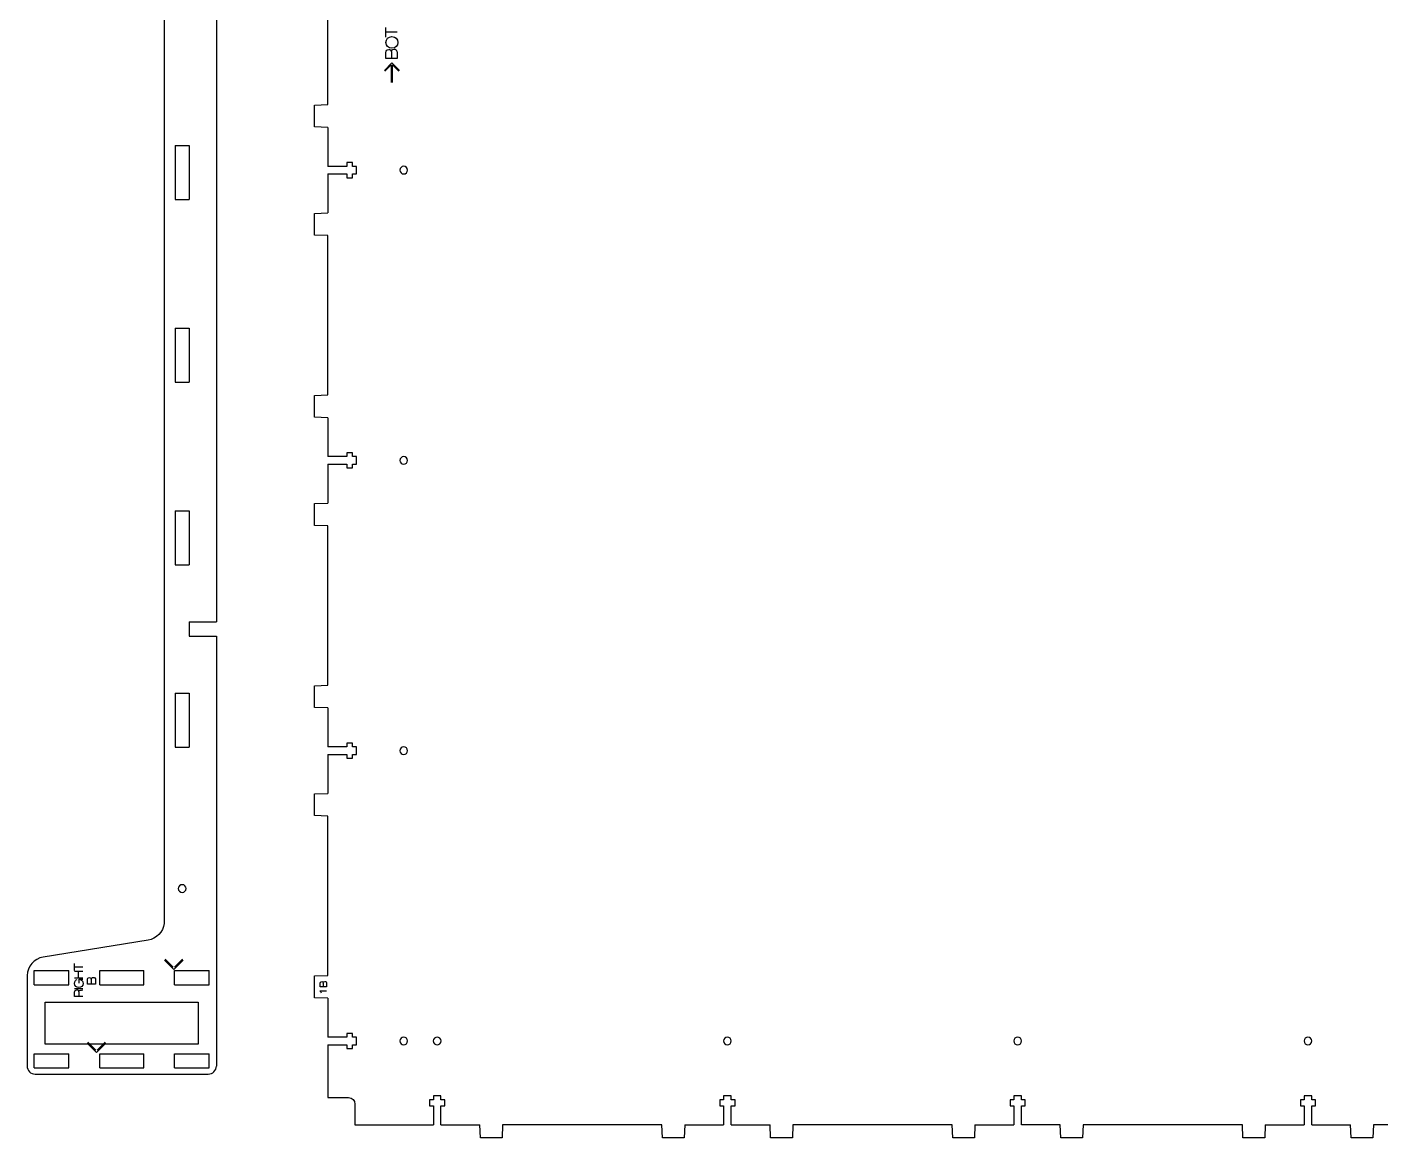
# Model space of a CAD drawing. Header units: millimetres. Extents: x -1126 to -81, y -862 to -38.
# Drawn here: x -1126 to -625, y -862 to -451 of the extents above; entities that cross this region are included whole.
import ezdxf

# ---------------------------------------------------------------- set-up
doc = ezdxf.new("R2010")
doc.units = ezdxf.units.MM
doc.layers.add('CUTS', color=1, linetype='Continuous', true_color=0xff0000)
doc.layers.add('TEXT', color=5, linetype='Continuous', true_color=0x0000ff)

msp = doc.modelspace()

# ---------------------------------------------------------------- linework, layer by layer
at = {"layer": 'CUTS', "color": 1, "lineweight": 25, "true_color": 0xff0000}
for p, q in [((-1055.86, -135.85), (-1055.86, -670.75)), ((-1075.13, -301.53), (-1075.13, -570.27)), ((-1014.67, -479.44), (-1014.67, -420.54)), ((-1019.54, -479.64), (-1014.67, -479.44)), ((-1019.54, -487.67), (-1019.54, -479.64)), ((-1014.67, -487.87), (-1019.54, -487.67)), ((-1014.67, -487.87), (-1014.67, -502.27)), ((-1071.09, -494.57), (-1065.89, -494.57)), ((-1071.09, -494.57), (-1071.09, -514.57)), ((-1065.89, -494.57), (-1065.89, -514.57)), ((-1007.65, -502.27), (-1014.67, -502.27)), ((-1014.67, -505.07), (-1007.65, -505.07)), ((-1014.67, -505.07), (-1014.67, -519.45)), ((-1005.45, -500.87), (-1007.65, -500.87)), ((-1007.65, -500.87), (-1007.65, -502.27)), ((-1007.65, -505.07), (-1007.65, -506.47)), ((-1005.45, -502.27), (-1005.45, -500.87)), ((-1004.01, -502.27), (-1005.45, -502.27)), ((-1005.45, -506.47), (-1005.45, -505.07)), ((-1005.45, -505.07), (-1004.01, -505.07)), ((-1004.01, -505.07), (-1004.01, -502.27)), ((-1007.65, -506.47), (-1005.45, -506.47)), ((-1071.09, -514.57), (-1065.89, -514.57)), ((-1019.54, -519.65), (-1014.67, -519.45)), ((-1019.54, -527.68), (-1019.54, -519.65)), ((-1014.67, -527.88), (-1019.54, -527.68)), ((-1014.67, -586.78), (-1014.67, -527.88)), ((-1071.09, -562.08), (-1065.89, -562.08)), ((-1071.09, -562.08), (-1071.09, -582.08)), ((-1065.89, -562.08), (-1065.89, -582.08)), ((-1075.13, -570.27), (-1075.13, -782.27)), ((-1071.09, -582.08), (-1065.89, -582.08)), ((-1019.54, -586.98), (-1014.67, -586.78)), ((-1019.54, -595.01), (-1019.54, -586.98)), ((-1014.67, -595.21), (-1019.54, -595.01)), ((-1014.67, -595.21), (-1014.67, -609.61)), ((-1007.65, -609.61), (-1014.67, -609.61)), ((-1005.45, -608.21), (-1007.65, -608.21)), ((-1007.65, -608.21), (-1007.65, -609.61)), ((-1005.45, -609.61), (-1005.45, -608.21)), ((-1004.01, -609.61), (-1005.45, -609.61)), ((-1004.01, -612.41), (-1004.01, -609.61)), ((-1014.67, -612.41), (-1007.65, -612.41)), ((-1014.67, -612.41), (-1014.67, -626.79)), ((-1007.65, -612.41), (-1007.65, -613.81)), ((-1007.65, -613.81), (-1005.45, -613.81)), ((-1005.45, -613.81), (-1005.45, -612.41)), ((-1005.45, -612.41), (-1004.01, -612.41)), ((-1071.09, -629.6), (-1065.89, -629.6)), ((-1071.09, -629.6), (-1071.09, -649.6)), ((-1065.89, -629.6), (-1065.89, -649.6)), ((-1019.54, -626.99), (-1014.67, -626.79)), ((-1019.54, -635.02), (-1019.54, -626.99)), ((-1014.67, -635.22), (-1019.54, -635.02)), ((-1014.67, -694.12), (-1014.67, -635.22)), ((-1071.09, -649.6), (-1065.89, -649.6)), ((-1065.89, -670.75), (-1065.89, -675.95)), ((-1065.89, -670.75), (-1055.86, -670.75)), ((-1065.89, -675.95), (-1055.86, -675.95)), ((-1055.86, -675.95), (-1055.86, -834.96)), ((-1019.54, -694.32), (-1014.67, -694.12)), ((-1019.54, -702.35), (-1019.54, -694.32)), ((-1071.09, -697.11), (-1065.89, -697.11)), ((-1071.09, -697.11), (-1071.09, -717.11)), ((-1065.89, -697.11), (-1065.89, -717.11)), ((-1014.67, -702.55), (-1019.54, -702.35)), ((-1014.67, -702.55), (-1014.67, -716.95)), ((-1005.45, -715.55), (-1007.65, -715.55)), ((-1007.65, -715.55), (-1007.65, -716.95)), ((-1005.45, -716.95), (-1005.45, -715.55)), ((-1071.09, -717.11), (-1065.89, -717.11)), ((-1007.65, -716.95), (-1014.67, -716.95)), ((-1014.67, -719.75), (-1007.65, -719.75)), ((-1014.67, -719.75), (-1014.67, -734.13)), ((-1007.65, -719.75), (-1007.65, -721.15)), ((-1004.01, -716.95), (-1005.45, -716.95)), ((-1005.45, -721.15), (-1005.45, -719.75)), ((-1005.45, -719.75), (-1004.01, -719.75)), ((-1004.01, -719.75), (-1004.01, -716.95)), ((-1007.65, -721.15), (-1005.45, -721.15)), ((-1019.54, -734.33), (-1014.67, -734.13)), ((-1019.54, -742.36), (-1019.54, -734.33)), ((-1014.67, -742.56), (-1019.54, -742.36)), ((-1014.67, -801.46), (-1014.67, -742.56)), ((-1123.23, -804.89), (-1123.23, -799.69)), ((-1123.23, -799.69), (-1110.43, -799.69)), ((-1110.43, -804.89), (-1110.43, -799.69)), ((-1099.01, -804.89), (-1099.01, -799.69)), ((-1099.01, -799.69), (-1082.7, -799.69)), ((-1082.7, -804.89), (-1082.7, -799.69)), ((-1071.28, -804.89), (-1071.28, -799.69)), ((-1071.28, -799.69), (-1058.48, -799.69)), ((-1058.48, -804.89), (-1058.48, -799.69)), ((-1123.23, -804.89), (-1110.43, -804.89)), ((-1099.01, -804.89), (-1082.7, -804.89)), ((-1071.28, -804.89), (-1058.48, -804.89)), ((-1019.54, -801.66), (-1014.67, -801.46)), ((-1019.54, -809.69), (-1019.54, -801.66)), ((-1014.67, -809.89), (-1019.54, -809.69)), ((-1014.67, -809.89), (-1014.67, -824.29)), ((-1007.65, -824.29), (-1014.67, -824.29)), ((-1005.45, -822.89), (-1007.65, -822.89)), ((-1007.65, -822.89), (-1007.65, -824.29)), ((-1005.45, -824.29), (-1005.45, -822.89)), ((-1004.01, -824.29), (-1005.45, -824.29)), ((-1004.01, -827.09), (-1004.01, -824.29)), ((-1123.23, -835.64), (-1123.23, -830.44)), ((-1123.23, -830.44), (-1110.43, -830.44)), ((-1110.43, -835.64), (-1110.43, -830.44)), ((-1099.01, -835.64), (-1099.01, -830.44)), ((-1099.01, -830.44), (-1082.71, -830.44)), ((-1082.71, -835.64), (-1082.71, -830.44)), ((-1071.28, -835.64), (-1071.28, -830.44)), ((-1071.28, -830.44), (-1058.48, -830.44)), ((-1058.48, -835.64), (-1058.48, -830.44)), ((-1014.67, -827.09), (-1007.65, -827.09)), ((-1014.67, -827.09), (-1014.67, -846.61)), ((-1007.65, -827.09), (-1007.65, -828.49)), ((-1007.65, -828.49), (-1005.45, -828.49)), ((-1005.45, -828.49), (-1005.45, -827.09)), ((-1005.45, -827.09), (-1004.01, -827.09)), ((-1123.23, -835.64), (-1110.43, -835.64)), ((-1099.01, -835.64), (-1082.71, -835.64)), ((-1071.28, -835.64), (-1058.48, -835.64)), ((-1122.86, -837.96), (-1058.86, -837.96)), ((-972.79, -846.02), (-975.59, -846.02)), ((-975.59, -846.02), (-975.59, -847.46)), ((-972.79, -847.46), (-972.79, -846.02)), ((-865.45, -846.02), (-868.25, -846.02)), ((-868.25, -846.02), (-868.25, -847.46)), ((-865.45, -847.46), (-865.45, -846.02)), ((-758.11, -846.02), (-760.91, -846.02)), ((-760.91, -846.02), (-760.91, -847.46)), ((-758.11, -847.46), (-758.11, -846.02)), ((-650.78, -846.02), (-653.58, -846.02)), ((-653.58, -846.02), (-653.58, -847.46)), ((-650.78, -847.46), (-650.78, -846.02)), ((-1014.67, -846.61), (-1006.99, -846.61)), ((-1004.59, -849.01), (-1004.59, -856.68)), ((-975.59, -847.46), (-976.99, -847.46)), ((-976.99, -847.46), (-976.99, -849.66)), ((-976.99, -849.66), (-975.59, -849.66)), ((-975.59, -849.66), (-975.59, -856.68)), ((-971.39, -847.46), (-972.79, -847.46)), ((-972.79, -856.68), (-972.79, -849.66)), ((-972.79, -849.66), (-971.39, -849.66)), ((-971.39, -849.66), (-971.39, -847.46)), ((-868.25, -847.46), (-869.65, -847.46)), ((-869.65, -847.46), (-869.65, -849.66)), ((-869.65, -849.66), (-868.25, -849.66)), ((-868.25, -849.66), (-868.25, -856.68)), ((-864.05, -847.46), (-865.45, -847.46)), ((-865.45, -856.68), (-865.45, -849.66)), ((-865.45, -849.66), (-864.05, -849.66)), ((-864.05, -849.66), (-864.05, -847.46)), ((-760.91, -847.46), (-762.31, -847.46)), ((-762.31, -847.46), (-762.31, -849.66)), ((-762.31, -849.66), (-760.91, -849.66)), ((-760.91, -849.66), (-760.91, -856.68)), ((-756.71, -847.46), (-758.11, -847.46)), ((-758.11, -856.68), (-758.11, -849.66)), ((-758.11, -849.66), (-756.71, -849.66)), ((-756.71, -849.66), (-756.71, -847.46)), ((-654.98, -847.46), (-654.98, -849.66)), ((-653.58, -847.46), (-654.98, -847.46)), ((-654.98, -849.66), (-653.58, -849.66)), ((-653.58, -849.66), (-653.58, -856.68)), ((-649.38, -847.46), (-650.78, -847.46)), ((-650.78, -856.68), (-650.78, -849.66)), ((-650.78, -849.66), (-649.38, -849.66)), ((-649.38, -849.66), (-649.38, -847.46)), ((-1004.59, -856.68), (-975.59, -856.68)), ((-972.79, -856.68), (-958.42, -856.68)), ((-958.22, -861.55), (-958.42, -856.68)), ((-949.98, -856.68), (-950.18, -861.55)), ((-891.08, -856.68), (-949.98, -856.68)), ((-890.88, -861.55), (-891.08, -856.68)), ((-882.65, -856.68), (-882.85, -861.55)), ((-882.65, -856.68), (-868.25, -856.68)), ((-865.45, -856.68), (-851.08, -856.68)), ((-850.88, -861.55), (-851.08, -856.68)), ((-842.64, -856.68), (-842.84, -861.55)), ((-783.74, -856.68), (-842.64, -856.68)), ((-783.54, -861.55), (-783.74, -856.68)), ((-775.31, -856.68), (-775.51, -861.55)), ((-775.31, -856.68), (-760.91, -856.68)), ((-743.74, -856.68), (-758.11, -856.68)), ((-743.54, -861.55), (-743.74, -856.68)), ((-735.3, -856.68), (-735.5, -861.55)), ((-676.4, -856.68), (-735.3, -856.68)), ((-676.2, -861.55), (-676.4, -856.68)), ((-667.97, -856.68), (-668.17, -861.55)), ((-667.97, -856.68), (-653.58, -856.68)), ((-650.78, -856.68), (-636.4, -856.68)), ((-636.2, -861.55), (-636.4, -856.68)), ((-627.96, -856.68), (-628.16, -861.55)), ((-569.06, -856.68), (-627.96, -856.68)), ((-950.18, -861.55), (-958.22, -861.55)), ((-882.85, -861.55), (-890.88, -861.55)), ((-842.84, -861.55), (-850.88, -861.55)), ((-775.51, -861.55), (-783.54, -861.55)), ((-735.5, -861.55), (-743.54, -861.55)), ((-668.17, -861.55), (-676.2, -861.55)), ((-628.16, -861.55), (-636.2, -861.55))]:
    msp.add_line(p, q, dxfattribs=at)
for points in [[(-1081.09, -788.38), (-1119.91, -794.74)], [(-1125.86, -801.51), (-1125.86, -831.01), (-1125.86, -834.96)], [(-1119.16, -811.41), (-1062.56, -811.41), (-1062.56, -826.85), (-1119.16, -826.85), (-1119.16, -811.41), (-1119.16, -811.41)]]:
    msp.add_lwpolyline(points, dxfattribs=at)
for points in [[(-986.56, -502.25), (-987.35, -502.25), (-987.99, -502.88), (-987.99, -503.67)], [(-987.99, -503.67), (-987.99, -504.46), (-987.35, -505.09), (-986.56, -505.09)], [(-985.14, -503.67), (-985.14, -502.88), (-985.78, -502.25), (-986.56, -502.25)], [(-986.56, -505.09), (-985.78, -505.09), (-985.14, -504.46), (-985.14, -503.67)], [(-986.56, -609.58), (-987.35, -609.58), (-987.99, -610.22), (-987.99, -611.01)], [(-985.14, -611.01), (-985.14, -610.22), (-985.78, -609.58), (-986.56, -609.58)], [(-987.99, -611.01), (-987.99, -611.8), (-987.35, -612.43), (-986.56, -612.43)], [(-986.56, -612.43), (-985.78, -612.43), (-985.14, -611.8), (-985.14, -611.01)], [(-986.56, -716.92), (-987.35, -716.92), (-987.99, -717.56), (-987.99, -718.35)], [(-987.99, -718.35), (-987.99, -719.14), (-987.35, -719.77), (-986.56, -719.77)], [(-985.14, -718.35), (-985.14, -717.56), (-985.78, -716.92), (-986.56, -716.92)], [(-986.56, -719.77), (-985.78, -719.77), (-985.14, -719.14), (-985.14, -718.35)], [(-1068.49, -767.9), (-1069.28, -767.9), (-1069.92, -768.54), (-1069.92, -769.32)], [(-1069.92, -769.32), (-1069.92, -770.11), (-1069.28, -770.75), (-1068.49, -770.75)], [(-1067.07, -769.32), (-1067.07, -768.54), (-1067.71, -767.9), (-1068.49, -767.9)], [(-1068.49, -770.75), (-1067.71, -770.75), (-1067.07, -770.11), (-1067.07, -769.32)], [(-1075.18, -782.27), (-1075.5, -785.3), (-1078.03, -787.98), (-1081.09, -788.38)], [(-1119.91, -794.74), (-1123.18, -795.16), (-1125.86, -798.21), (-1125.86, -801.51)], [(-986.56, -824.26), (-987.35, -824.26), (-987.99, -824.9), (-987.99, -825.69)], [(-987.99, -825.69), (-987.99, -826.48), (-987.35, -827.11), (-986.56, -827.11)], [(-985.14, -825.69), (-985.14, -824.9), (-985.78, -824.26), (-986.56, -824.26)], [(-986.56, -827.11), (-985.78, -827.11), (-985.14, -826.48), (-985.14, -825.69)], [(-974.2, -824.26), (-974.98, -824.26), (-975.62, -824.9), (-975.62, -825.69)], [(-975.62, -825.69), (-975.62, -826.48), (-974.98, -827.11), (-974.2, -827.11)], [(-972.77, -825.69), (-972.77, -824.9), (-973.41, -824.26), (-974.2, -824.26)], [(-974.2, -827.11), (-973.41, -827.11), (-972.77, -826.48), (-972.77, -825.69)], [(-866.86, -824.26), (-867.64, -824.26), (-868.28, -824.9), (-868.28, -825.69)], [(-868.28, -825.69), (-868.28, -826.48), (-867.64, -827.11), (-866.86, -827.11)], [(-865.43, -825.69), (-865.43, -824.9), (-866.07, -824.26), (-866.86, -824.26)], [(-866.86, -827.11), (-866.07, -827.11), (-865.43, -826.48), (-865.43, -825.69)], [(-759.52, -824.26), (-760.3, -824.26), (-760.94, -824.9), (-760.94, -825.69)], [(-760.94, -825.69), (-760.94, -826.48), (-760.3, -827.11), (-759.52, -827.11)], [(-758.09, -825.69), (-758.09, -824.9), (-758.73, -824.26), (-759.52, -824.26)], [(-759.52, -827.11), (-758.73, -827.11), (-758.09, -826.48), (-758.09, -825.69)], [(-652.18, -824.26), (-652.96, -824.26), (-653.6, -824.9), (-653.6, -825.69)], [(-653.6, -825.69), (-653.6, -826.48), (-652.96, -827.11), (-652.18, -827.11)], [(-650.75, -825.69), (-650.75, -824.9), (-651.39, -824.26), (-652.18, -824.26)], [(-652.18, -827.11), (-651.39, -827.11), (-650.75, -826.48), (-650.75, -825.69)], [(-1125.86, -834.96), (-1125.86, -836.61), (-1124.51, -837.96), (-1122.86, -837.96)], [(-1058.86, -837.96), (-1057.21, -837.96), (-1055.86, -836.61), (-1055.86, -834.96)], [(-1006.99, -846.61), (-1005.66, -846.61), (-1004.59, -847.69), (-1004.59, -849.01)]]:
    msp.add_open_spline(points, degree=3, dxfattribs=at)
at = {"layer": 'TEXT', "color": 5, "lineweight": 25, "true_color": 0x0000ff}
for points in [[(-993.13, -454.52), (-993.13, -450.92)], [(-988.96, -452.71), (-993.13, -452.71)], [(-993.13, -462.42), (-993.13, -460.16)], [(-988.96, -460.31), (-988.96, -462.42), (-993.13, -462.42), (-993.13, -462.42)], [(-991.14, -459.96), (-991.14, -462.42)], [(-991.14, -459.96), (-991.13, -459.96)], [(-993.73, -466.82), (-990.95, -464.04), (-988.16, -466.82)], [(-993.54, -467.11), (-991.15, -464.72), (-991.15, -471.26)], [(-990.75, -471.26), (-990.75, -464.72), (-988.35, -467.12)], [(-1075.07, -795.78), (-1071.6, -799.26), (-1068.12, -795.78)], [(-1074.84, -795.41), (-1071.85, -798.4)], [(-1071.35, -798.4), (-1068.35, -795.4)], [(-1108.28, -799.67), (-1108.28, -797.09)], [(-1108.28, -799.87), (-1105.29, -799.87)], [(-1105.29, -798.42), (-1108.25, -798.42)], [(-1106.89, -802.43), (-1106.89, -799.87)], [(-1105.29, -802.43), (-1108.28, -802.43)], [(-1106.63, -804.29), (-1106.63, -802.89), (-1105.23, -802.89)], [(-1103.54, -804.73), (-1103.54, -803.09)], [(-1100.52, -803.2), (-1100.52, -804.73), (-1103.54, -804.73), (-1103.54, -804.73)], [(-1102.1, -802.94), (-1102.11, -804.73)], [(-1102.11, -802.95), (-1102.1, -802.95)], [(-1017.5, -805.69), (-1017.5, -804.38)], [(-1015.08, -804.47), (-1015.08, -805.69), (-1017.5, -805.69), (-1017.5, -805.69)], [(-1016.35, -804.27), (-1016.35, -805.69)], [(-1016.35, -804.27), (-1016.35, -804.27)], [(-1108.28, -806.31), (-1105.29, -806.31)], [(-1105.29, -809.28), (-1108.28, -809.28), (-1108.28, -807.64)], [(-1106.75, -807.52), (-1106.74, -807.53)], [(-1106.74, -807.53), (-1106.74, -809.28)], [(-1017.48, -807.3), (-1017.48, -807.21), (-1015.1, -807.21)], [(-1103.67, -826.51), (-1100.19, -829.99), (-1096.72, -826.51)], [(-1103.43, -826.14), (-1100.44, -829.13)], [(-1099.94, -829.13), (-1096.94, -826.13)]]:
    msp.add_lwpolyline(points, dxfattribs=at)
for points in [[(-993.13, -456.44), (-993.13, -455.25), (-992.32, -454.28), (-990.95, -454.28)], [(-990.95, -454.28), (-989.57, -454.28), (-988.77, -455.25), (-988.77, -456.44)], [(-990.95, -458.6), (-992.32, -458.6), (-993.13, -457.63), (-993.13, -456.44)], [(-993.13, -460.16), (-993.13, -459.5), (-992.77, -459.04), (-992.09, -459.04)], [(-992.09, -459.04), (-991.6, -459.04), (-991.13, -459.47), (-991.14, -459.96)], [(-991.13, -459.96), (-991.11, -459.42), (-990.82, -458.91), (-990.09, -458.91)], [(-988.77, -456.44), (-988.77, -457.63), (-989.57, -458.6), (-990.95, -458.6)], [(-990.09, -458.91), (-989.6, -458.91), (-988.96, -459.22), (-988.96, -460.31)], [(-1108.28, -804.4), (-1108.28, -803.47), (-1107.86, -803.04), (-1107.29, -802.93)], [(-1106.72, -805.95), (-1107.71, -805.95), (-1108.28, -805.26), (-1108.28, -804.4)], [(-1105.16, -804.4), (-1105.16, -805.26), (-1105.73, -805.95), (-1106.72, -805.95)], [(-1106.63, -802.89), (-1106.28, -802.93), (-1106.13, -802.99), (-1106.13, -802.99)], [(-1106.13, -802.99), (-1105.44, -803.2), (-1105.16, -803.78), (-1105.16, -804.4)], [(-1103.54, -803.09), (-1103.54, -802.61), (-1103.28, -802.28), (-1102.79, -802.28)], [(-1102.79, -802.28), (-1102.44, -802.28), (-1102.1, -802.59), (-1102.11, -802.95)], [(-1102.1, -802.95), (-1102.08, -802.55), (-1101.87, -802.18), (-1101.34, -802.18)], [(-1101.34, -802.18), (-1100.99, -802.18), (-1100.52, -802.41), (-1100.52, -803.2)], [(-1017.5, -804.38), (-1017.5, -804), (-1017.3, -803.73), (-1016.9, -803.73)], [(-1016.9, -803.73), (-1016.62, -803.73), (-1016.35, -803.98), (-1016.35, -804.27)], [(-1016.35, -804.27), (-1016.33, -803.95), (-1016.16, -803.66), (-1015.74, -803.66)], [(-1015.74, -803.66), (-1015.46, -803.66), (-1015.08, -803.84), (-1015.08, -804.47)], [(-1108.28, -807.64), (-1108.28, -807.04), (-1107.99, -806.81), (-1107.46, -806.81)], [(-1107.46, -806.81), (-1107.18, -806.81), (-1106.78, -807), (-1106.75, -807.52)], [(-1106.74, -807.53), (-1106.74, -807.07), (-1106.53, -806.87), (-1106.12, -806.87)], [(-1106.12, -806.87), (-1106.01, -806.87), (-1105.41, -806.86), (-1105.29, -806.8)], [(-1017.03, -808.05), (-1017.13, -807.68), (-1017.32, -807.44), (-1017.48, -807.3)]]:
    msp.add_open_spline(points, degree=3, dxfattribs=at)

doc.saveas('drawing.dxf')
